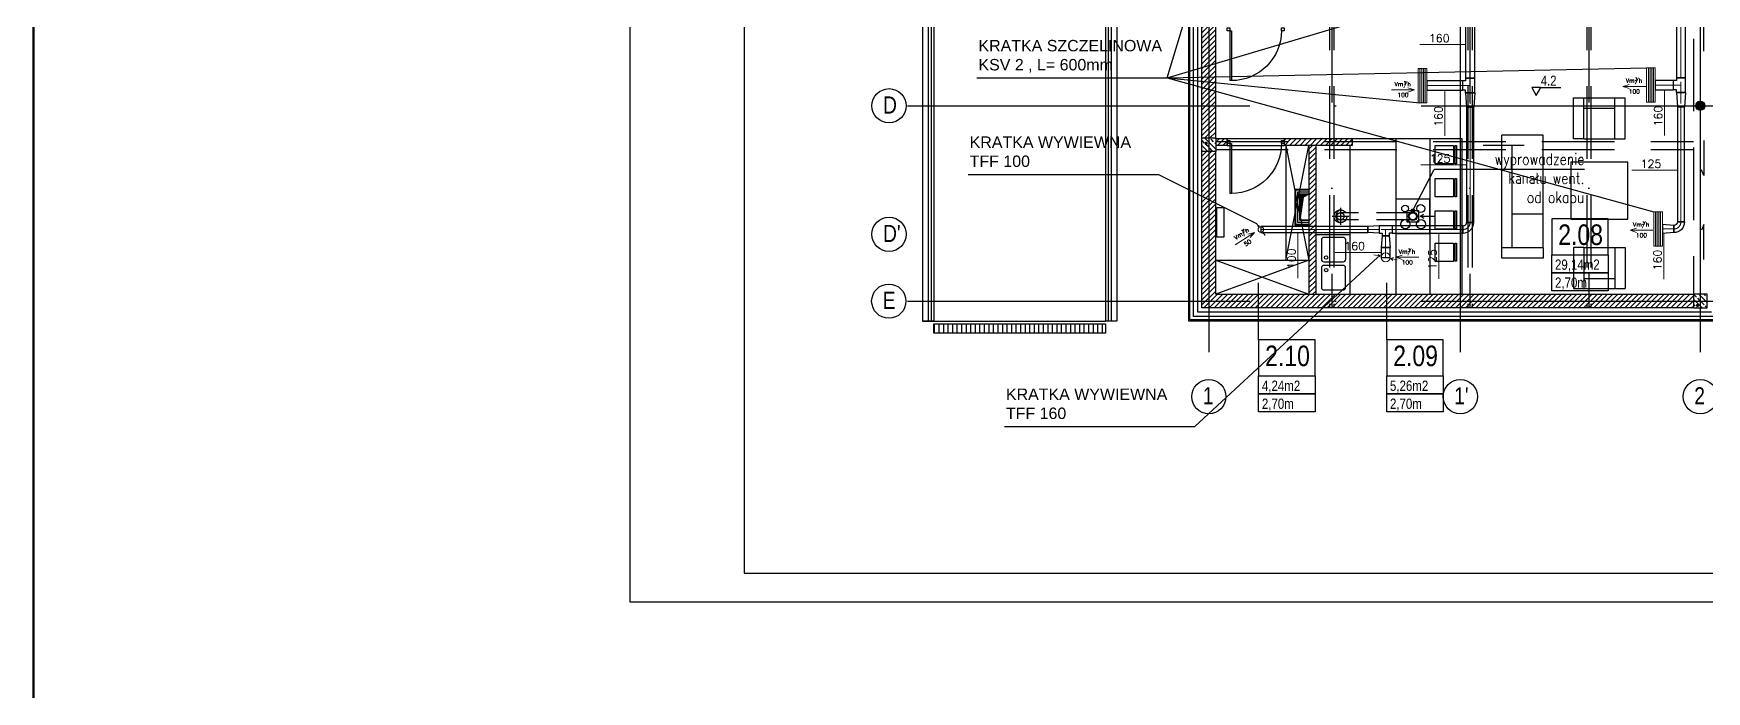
# Model space of a CAD drawing. Header units: millimetres. Extents: x -135140 to 267856, y -70704 to 149933.
# Drawn here: x 146146 to 175424, y 6625 to 18146 of the extents above; entities that cross this region are included whole.
import ezdxf
from ezdxf.enums import TextEntityAlignment as Align

# ---------------------------------------------------------------- set-up
doc = ezdxf.new("R2010")
doc.units = ezdxf.units.MM
doc.header["$LTSCALE"] = 99.9
for name, pattern in [('ACAD_ISO03W100', [30, 12, -18]), ('ACAD_ISO10W100', [18, 12, -3, 0, -3]), ('AUDIT_D_080509132939-0', [0]), ('DASHDOT', [25.4, 12.7, -6.35, 0, -6.35]), ('HIDDEN', [9.525, 6.35, -3.175]), ('HIDDENX2', [19.05, 12.7, -6.35])]:
    doc.linetypes.add(name, pattern=pattern)
for name, color, linetype in [('+48_ARMATURA', 251, 'Continuous'), ('+48_HACZE', 253, 'Continuous'), ('+48_KOTY', 250, 'Continuous'), ('+48_MEBLE', 251, 'Continuous'), ('+48_OKAP', 250, 'Continuous'), ('+48_OPISY', 251, 'Continuous'), ('+48_OPISY T', 251, 'Continuous'), ('+48_OPISY_POM', 250, 'Continuous'), ('+48_OSIE', 8, 'Continuous'), ('+48_PODCIĄG', 250, 'ACAD_ISO03W100'), ('+48_PRZEBICIA', 143, 'Continuous'), ('+48_PRZEKRÓJ', 250, 'Continuous'), ('+48_SCIANY', 250, 'Continuous'), ('+48_STOLARKA OKNA', 250, 'Continuous'), ('+48_STOLARKA_DRZWI', 250, 'Continuous'), ('+48_SŁUPY', 251, 'Continuous'), ('+48_WEŁNA', 252, 'Continuous'), ('+48_WIDOK', 250, 'Continuous'), ('+48_ŚCIANY_GK', 250, 'Continuous'), ('+48_ŻELBET', 250, 'Continuous'), ('CP_LINENORM', 253, 'Continuous'), ('SCHODY_', 250, 'Continuous')]:
    doc.layers.add(name, color=color, linetype=linetype)
for name, color, linetype, lineweight in [('2DH_SYM', 64, 'Continuous', 18), ('2DL_OBJ', 64, 'Continuous', 18), ('2DL_PRO_N1', 10, 'Continuous', 30), ('2DL_PRO_W11', 160, 'Continuous', 30), ('2DL_SYM', 64, 'Continuous', 18), ('CP_AXISAC', 7, 'DASHDOT', 0)]:
    doc.layers.add(name, color=color, linetype=linetype, lineweight=lineweight)
doc.styles.add('CP_ATTR', font='ROMANS.SHX')
doc.styles.get("Standard").update_dxf_attribs({"font": 'ARIAL.TTF'})
doc.styles.add('WRP_ARIAL', font='ARIAL.TTF', dxfattribs={"width": 0.8})
doc.linetypes.add('BATTING', pattern='A,0.00254,-2.54,[134,ltypeshp.shx,S=2.54,R=0,X=-2.54,Y=0],-5.08,[134,ltypeshp.shx,S=2.54,R=180,X=2.54,Y=0],-2.54', length=10.16254)
doc.linetypes.add('ZIGZAG', pattern='A,0.00254,-5.08,[131,ltypeshp.shx,S=5.08,R=0,X=-5.08,Y=0],-10.16,[131,ltypeshp.shx,S=5.08,R=180,X=5.08,Y=0],-5.08', length=20.32254)
pattern_1 = [(225, (-521740.78, -43177.915), (44.9012806, -44.9012806), [])]

# ---------------------------------------------------------------- blocks, each defined once
blk = doc.blocks.new('stre')
at = {"layer": '+48_ARMATURA'}
for p, q in [((35850.6, 23191.1), (35850.6, 23209.1)), ((35922.6, 23209.1), (35850.6, 23209.1)), ((35864.1, 23191.1), (35850.6, 23191.1)), ((35850.6, 23119.1), (35850.6, 23191.1)), ((35918.1, 23191.1), (35855.1, 23191.1)), ((35870.8, 23191.1), (35861.8, 23191.1)), ((35922.6, 23191.1), (35868.6, 23191.1)), ((35868.6, 23137.1), (35868.6, 23191.1)), ((35922.6, 23191.1), (35922.6, 23209.1)), ((35922.6, 23137.1), (35922.6, 23191.1)), ((35922.6, 23137.1), (35850.6, 23137.1)), ((35864.1, 23137.1), (35855.1, 23137.1)), ((35922.6, 23137.1), (35922.6, 23119.1)), ((35922.6, 23119.1), (35850.6, 23119.1))]:
    blk.add_line(p, q, dxfattribs=at)
blk = doc.blocks.new('drzwi')
at = {"layer": '+48_STOLARKA_DRZWI'}
for p, q in [((-2, 0), (-2, -70)), ((0, 0), (-2, 0)), ((0, 0), (0, -70)), ((-2, -70), (0, -70))]:
    blk.add_line(p, q, dxfattribs=at)
blk.add_arc((-2, 0), 70, 180, 270, dxfattribs=at)
blk = doc.blocks.new('DRZWI_90')
at = {"layer": '+48_STOLARKA_DRZWI'}
for points in [[(36405.5, 16749.3), (36405.5, 16744.3), (36410.5, 16744.3), (36410.5, 16749.3)], [(36405.5, 16654.3), (36405.5, 16649.3), (36410.5, 16649.3), (36410.5, 16654.3)]]:
    blk.add_lwpolyline(points, close=True, dxfattribs=at)
at = {"layer": '+48_STOLARKA_DRZWI', "xscale": 1.25, "yscale": 1.25, "zscale": 1.25, "rotation": 270}
blk.add_blockref('drzwi', (36405.5, 16654.3), dxfattribs=at)
blk = doc.blocks.new('OZN_OSI')
at = {"layer": '+48_OSIE', "linetype": 'Continuous', "ltscale": 5}
blk.add_circle((0, -30), 30, dxfattribs=at)
at = {"layer": '+48_OSIE', "linetype": 'Continuous', "ltscale": 5, "style": 'WRP_ARIAL', "width": 0.8}
blk.add_attdef('NR', (-23.3, -43.5), '', height=30, dxfattribs=at)
blk = doc.blocks.new('OPISY_POM_METKA')
at = {"layer": '+48_OPISY_POM', "ltscale": 5}
for points in [[(0, -70), (109.7, -70), (109.7, 0), (0, 0)], [(109.7, -105), (0, -105), (0, -70), (109.7, -70)]]:
    blk.add_lwpolyline(points, close=True, dxfattribs=at)
at = {"layer": '+48_OPISY_POM'}
blk.add_lwpolyline([(109.7, -140), (0, -140), (0, -105), (109.7, -105)], close=True, dxfattribs=at)
at = {"layer": '+48_OPISY_POM', "ltscale": 5, "style": 'WRP_ARIAL', "width": 0.8}
for tag, p, height in [('NRPOM', (25.8, -50.8), 40), ('POW', (6.4, -99), 20)]:
    blk.add_attdef(tag, p, '', height=height, dxfattribs=at)
at = {"layer": '+48_OPISY_POM', "style": 'WRP_ARIAL', "width": 0.8}
blk.add_attdef('H', (6.4, -134), '', height=20, dxfattribs=at)
blk = doc.blocks.new('CPLS_465')
for q in [(-0.219, 0.094), (0.5, 0), (-0.219, -0.094)]:
    blk.add_line((-0.5, 0), q)
at = {"style": 'CP_ATTR'}
for s, height, p in [('Vm/h', 0.1875, (-0.37, 0.16)), ('3', 0.125, (0.031, 0.25))]:
    blk.add_text(s, height=height, dxfattribs=at).set_placement(p)
blk.add_attdef('VAL', text='', height=0.188, dxfattribs=at).set_placement((0, -0.219), align=Align.MIDDLE)
blk = doc.blocks.new('CPLS_464')
for p, q in [((-0.5, 0), (0.5, 0)), ((0.5, 0), (0.219, 0.094)), ((0.5, 0), (0.219, -0.094))]:
    blk.add_line(p, q)
at = {"style": 'CP_ATTR'}
for s, height, p in [('Vm/h', 0.1875, (-0.37, 0.16)), ('3', 0.125, (0.031, 0.25))]:
    blk.add_text(s, height=height, dxfattribs=at).set_placement(p)
blk.add_attdef('VAL', text='', height=0.188, dxfattribs=at).set_placement((0, -0.219), align=Align.MIDDLE)
blk = doc.blocks.new('2DLAC020')
for p, q in [((-0.5, 0.3), (0.5, 0.3)), ((-0.5, 0.1), (0.5, 0.1)), ((-0.5, -0.1), (0.5, -0.1)), ((-0.5, -0.3), (0.5, -0.3))]:
    blk.add_line(p, q)
blk.add_lwpolyline([(-0.5, -0.5), (0.5, -0.5), (0.5, 0.5), (-0.5, 0.5)], close=True)
for points in [[(-0.5, 0.3), (0.5, 0.3), (-0.5, 0.1), (0.5, 0.1)], [(-0.5, -0.1), (0.5, -0.1), (-0.5, -0.3), (0.5, -0.3)]]:
    blk.add_solid(points)
at = {"linetype": 'ByBlock', "style": 'CP_ATTR', "flags": 9}
for tag, p in [('NAME', (-0.092, -0.018)), ('NUMBER', (-0.092, -0.018)), ('GROUP', (-0.092, -0.018)), ('ARTICLE', (-0.092, -0.019)), ('CHARACTER', (-0.092, -0.019)), ('TEMPERATURE', (-0.092, -0.018)), ('FLOW', (-0.092, -0.018)), ('PRODUCT-TYPE', (-0.092, -0.019)), ('ORDER-NO', (-0.092, -0.019)), ('PRODUCER', (-0.092, -0.019)), ('PN', (-0.091, -0.018)), ('OTHER', (-0.091, -0.018)), ('DN', (-0.091, -0.019)), ('POWER', (-0.091, -0.019)), ('VOLTAGE', (-0.091, -0.019))]:
    blk.add_attdef(tag, text='', height=0.00005, dxfattribs=at).set_placement(p, align=Align.MIDDLE_LEFT)
blk = doc.blocks.new('2CP_AC_TEE3_RO_D160_D160_L260_L130_A90')
at = {"ltscale": 0.15}
for p, q in [((0, -80), (0, 80)), ((0, 80), (50, 80)), ((50, 80), (50, 130)), ((50, 130), (210, 130)), ((210, 80), (210, 130)), ((260, 80), (210, 80)), ((260, -80), (260, 80)), ((0, -80), (260, -80))]:
    blk.add_line(p, q, dxfattribs=at)
at = {"layer": 'CP_AXISAC', "ltscale": 0.15}
for p, q in [((0, 0), (260, 0)), ((130, 130), (130, 0))]:
    blk.add_line(p, q, dxfattribs=at)
at = {"linetype": 'ByBlock', "ltscale": 0.15, "style": 'CP_ATTR', "flags": 9}
for tag in ['NAME', 'PRODUCER', 'PRODUCT-TYPE', 'ARTICLE', 'FLOW', 'OTHER']:
    blk.add_attdef(tag, (0, 0), '', height=0.0001, dxfattribs=at)
blk = doc.blocks.new('2CP_AC_PIPE_RO')
at = {"ltscale": 0.15}
for p, q in [((1, 0.5), (0, 0.5)), ((0, 0.5), (0, -0.5)), ((1, -0.5), (1, 0.5)), ((0, -0.5), (1, -0.5))]:
    blk.add_line(p, q, dxfattribs=at)
at = {"layer": 'CP_AXISAC', "ltscale": 0.15}
blk.add_line((0, 0), (1, 0), dxfattribs=at)
at = {"linetype": 'ByBlock', "ltscale": 0.15, "style": 'CP_ATTR', "flags": 9}
for tag in ['NAME', 'PRODUCER', 'PRODUCT-TYPE', 'ARTICLE', 'FLOW', 'OTHER']:
    blk.add_attdef(tag, (0, 0), '', height=0.0001, dxfattribs=at)
blk = doc.blocks.new('2CP_AC_TRNS_RO_D160_D125_L250_O0_Z0_E0_F0')
at = {"ltscale": 0.15}
for p, q in [((0, -80), (0, 80)), ((0, 80), (0, 80)), ((0, 80), (250, 62.5)), ((250, -62.5), (250, 62.5)), ((250, 62.5), (250, 62.5)), ((0, -80), (250, -62.5)), ((0, -80), (0, -80)), ((250, -62.5), (250, -62.5))]:
    blk.add_line(p, q, dxfattribs=at)
at = {"layer": 'CP_AXISAC', "ltscale": 0.15}
for p, q in [((0, 0), (0, 0)), ((0, 0), (250, 0)), ((250, 0), (250, 0))]:
    blk.add_line(p, q, dxfattribs=at)
at = {"linetype": 'ByBlock', "ltscale": 0.15, "style": 'CP_ATTR', "flags": 9}
for tag in ['NAME', 'PRODUCER', 'PRODUCT-TYPE', 'ARTICLE', 'FLOW', 'OTHER']:
    blk.add_attdef(tag, (0, 0), '', height=0.0001, dxfattribs=at)
blk = doc.blocks.new('2CP_AC_ELBW_RO_D125_D125_R125_A90_E0_F0')
at = {"ltscale": 0.15}
for p, q in [((0, -62.5), (0, 62.5)), ((0, 62.5), (0, 62.5)), ((187.5, 125), (62.5, 125)), ((62.5, 125), (62.5, 125)), ((187.5, 125), (187.5, 125)), ((0, -62.5), (0, -62.5))]:
    blk.add_line(p, q, dxfattribs=at)
for radius in [187.5, 62.5]:
    blk.add_arc((0, 125), radius, 270, 0, dxfattribs=at)
at = {"layer": 'CP_AXISAC', "ltscale": 0.15}
for p, q in [((0, 0), (0, 0)), ((125, 125), (125, 125))]:
    blk.add_line(p, q, dxfattribs=at)
blk.add_arc((0, 125), 125, 270, 0, dxfattribs=at)
at = {"linetype": 'ByBlock', "ltscale": 0.15, "style": 'CP_ATTR', "flags": 9}
for tag in ['NAME', 'PRODUCER', 'PRODUCT-TYPE', 'ARTICLE', 'FLOW', 'OTHER']:
    blk.add_attdef(tag, (0, 0), '', height=0.0001, dxfattribs=at)
blk = doc.blocks.new('2CP_AC_TRNS_RO_D125_D160_L200_O0_Z0_E0_F0')
at = {"ltscale": 0.15}
for p, q in [((0, 62.5), (200, 80)), ((0, -62.5), (0, 62.5)), ((0, 62.5), (0, 62.5)), ((200, -80), (200, 80)), ((200, 80), (200, 80)), ((0, -62.5), (0, -62.5)), ((0, -62.5), (200, -80)), ((200, -80), (200, -80))]:
    blk.add_line(p, q, dxfattribs=at)
at = {"layer": 'CP_AXISAC', "ltscale": 0.15}
for p, q in [((0, 0), (0, 0)), ((0, 0), (200, 0)), ((200, 0), (200, 0))]:
    blk.add_line(p, q, dxfattribs=at)
at = {"linetype": 'ByBlock', "ltscale": 0.15, "style": 'CP_ATTR', "flags": 9}
for tag in ['NAME', 'PRODUCER', 'PRODUCT-TYPE', 'ARTICLE', 'FLOW', 'OTHER']:
    blk.add_attdef(tag, (0, 0), '', height=0.0001, dxfattribs=at)
blk = doc.blocks.new('2DLAC038')
for p, q in [((0.42, 0.42), (0.92, 0.92)), ((0.42, 0.42), (0.49, 0.71)), ((0.42, 0.42), (0.71, 0.49)), ((-0.92, -0.92), (-0.42, -0.42)), ((-0.42, -0.42), (-0.71, -0.49)), ((-0.42, -0.42), (-0.49, -0.71))]:
    blk.add_line(p, q)
blk.add_circle((0, 0), 0.5)
at = {"linetype": 'ByBlock', "style": 'CP_ATTR', "flags": 9}
for tag in ['NAME', 'NUMBER', 'GROUP', 'ARTICLE', 'PRODUCT-TYPE', 'ORDER-NO', 'PRODUCER', 'DN', 'PN', 'CHARACTER', 'TEMPERATURE', 'POWER', 'VOLTAGE', 'FLOW', 'OTHER']:
    blk.add_attdef(tag, text='', height=0.00005, dxfattribs=at).set_placement((-0.09, -0.02), align=Align.MIDDLE_LEFT)
blk = doc.blocks.new('2CP_AC_TEE3_RO_D125_D125_L225_L113_A90')
at = {"ltscale": 0.15}
for p, q in [((0, -62.5), (0, 62.5)), ((0, 62.5), (50, 62.5)), ((50, 62.5), (50, 113)), ((50, 113), (175, 113)), ((175, 62.5), (175, 113)), ((225, 62.5), (175, 62.5)), ((225, -62.5), (225, 62.5)), ((0, -62.5), (225, -62.5))]:
    blk.add_line(p, q, dxfattribs=at)
at = {"layer": 'CP_AXISAC', "ltscale": 0.15}
for p, q in [((0, 0), (225, 0)), ((112.5, 113), (112.5, 0))]:
    blk.add_line(p, q, dxfattribs=at)
at = {"linetype": 'ByBlock', "ltscale": 0.15, "style": 'CP_ATTR', "flags": 9}
for tag in ['NAME', 'PRODUCER', 'PRODUCT-TYPE', 'ARTICLE', 'FLOW', 'OTHER']:
    blk.add_attdef(tag, (0, 0), '', height=0.0001, dxfattribs=at)
blk = doc.blocks.new('2CP_AC_TRNS_RO_D125_D100_L200_O0_Z0_E0_F0')
at = {"ltscale": 0.15}
for p, q in [((0, -62.5), (0, 62.5)), ((0, 62.5), (0, 62.5)), ((0, 62.5), (200, 50)), ((200, -50), (200, 50)), ((200, 50), (200, 50)), ((0, -62.5), (200, -50)), ((0, -62.5), (0, -62.5)), ((200, -50), (200, -50))]:
    blk.add_line(p, q, dxfattribs=at)
at = {"layer": 'CP_AXISAC', "ltscale": 0.15}
for p, q in [((0, 0), (0, 0)), ((0, 0), (200, 0)), ((200, 0), (200, 0))]:
    blk.add_line(p, q, dxfattribs=at)
at = {"linetype": 'ByBlock', "ltscale": 0.15, "style": 'CP_ATTR', "flags": 9}
for tag in ['NAME', 'PRODUCER', 'PRODUCT-TYPE', 'ARTICLE', 'FLOW', 'OTHER']:
    blk.add_attdef(tag, (0, 0), '', height=0.0001, dxfattribs=at)
blk = doc.blocks.new('CPHS_DS09')
blk.add_line((0, 0), (-2, 0))
at = {"style": 'CP_ATTR', "flags": 14}
blk.add_attdef('FI', text='', height=0.35, dxfattribs=at).set_placement((-1.807, 0.275), align=Align.MIDDLE)
at = {"style": 'CP_ATTR', "flags": 12}
blk.add_attdef('EVAL_W_MM', text='', height=0.35, dxfattribs=at).set_placement((-1.604, 0.275), align=Align.MIDDLE_LEFT)
at = {"linetype": 'ByBlock', "style": 'CP_ATTR', "flags": 9}
blk.add_attdef('VAL', text='', height=0.00005, dxfattribs=at).set_placement((-1.342, 0.182), align=Align.MIDDLE_LEFT)

msp = doc.modelspace()

# ---------------------------------------------------------------- hatches: boundary and pattern name
at = {"layer": '+48_HACZE'}
h = msp.add_hatch(dxfattribs=at)
h.set_pattern_fill('ANSI31', color=256, scale=20, angle=180, style=0)
h.set_pattern_definition(pattern_1)
h.paths.add_polyline_path([(166714, 18693), (166594, 18693), (166594, 16880), (166714, 16880)])
h.paths.add_polyline_path([(166834, 18693), (166714, 18693), (166714, 16880), (166834, 16880)])
h.paths.add_polyline_path([(166834, 16880), (166714, 16880), (166714, 16320), (166834, 16320)])
h.paths.add_polyline_path([(166714, 16880), (166594, 16880), (166594, 16320), (166714, 16320)])
h = msp.add_hatch(dxfattribs=at)
h.set_pattern_fill('ANSI31', color=256, scale=3, angle=180, style=0)
h.set_pattern_definition([(225, (-521740.78, -43177.915), (6.73519209, -6.73519209), [])])
edge = h.paths.add_edge_path()
edge.add_arc((175314, 16880), 79.5, 0, 360)
at = {"layer": '+48_HACZE', "linetype": 'AUDIT_D_080509132939-0'}
h = msp.add_hatch(dxfattribs=at)
h.set_pattern_fill('ANSI33', color=256, scale=20, angle=90, style=0)
h.set_pattern_definition([(135, (-521740.78, -43177.92), (-89.802561, -89.802561), []), (135, (-521740.78, -43088.11), (-89.802561, -89.802561), [63.5, -31.75])])
h.paths.add_polyline_path([(166594, 16320), (166834, 16320), (166834, 16080), (166594, 16080)])
at = {"layer": '+48_HACZE'}
h = msp.add_hatch(dxfattribs=at)
h.set_pattern_fill('ANSI31', color=256, scale=20, angle=180, style=0)
h.set_pattern_definition([(225, (-521740.78, -43177.915), (44.9012806, -44.9012806), [])])
h.paths.add_polyline_path([(167034, 16185), (167034, 16305), (166834, 16305), (166834, 16185)])
h = msp.add_hatch(dxfattribs=at)
h.set_pattern_fill('ANSI31', color=256, scale=20, angle=180, style=0)
h.set_pattern_definition(pattern_1)
h.paths.add_polyline_path([(168034, 16185), (169224, 16185), (169224, 16305), (168034, 16305)])
h = msp.add_hatch(dxfattribs=at)
h.set_pattern_fill('ANSI31', color=256, scale=20, angle=180, style=0)
h.set_pattern_definition([(225, (177269.055, 66684.25), (44.90128, -44.90128), [])])
h.paths.add_polyline_path([(168584, 14780), (168464, 14780), (168464, 13575), (168584, 13575)])
h.paths.add_polyline_path([(168584, 16183), (168464, 16183), (168464, 14780), (168584, 14780)])
h = msp.add_hatch(dxfattribs=at)
h.set_pattern_fill('ANSI31', color=256, scale=20, angle=180, style=0)
h.set_pattern_definition(pattern_1)
h.paths.add_polyline_path([(175194, 13340), (175194, 13580), (166834, 13580), (166834, 16080), (166594, 16080), (166594, 13340)])
at = {"layer": '+48_HACZE', "linetype": 'AUDIT_D_080509132939-0'}
h = msp.add_hatch(dxfattribs=at)
h.set_pattern_fill('ANSI33', color=256, scale=20, angle=90, style=0)
h.set_pattern_definition([(135, (-521755.78, -43177.92), (-89.802561, -89.802561), []), (135, (-521755.78, -43088.11), (-89.802561, -89.802561), [63.5, -31.75])])
h.paths.add_polyline_path([(175194, 13340), (175434, 13340), (175434, 13580), (175194, 13580)])
at = {"layer": '+48_MEBLE'}
h = msp.add_hatch(dxfattribs=at)
h.set_pattern_fill('ANSI31', color=256, scale=25, angle=45, style=0)
h.set_pattern_definition([(90, (-521740.78, -97692.5), (-79.375, 1e-13), [])])
h.paths.add_polyline_path([(161904, 13060), (164904, 13060), (164904, 12900), (161904, 12900)])
at = {"layer": '+48_OPISY T'}
h = msp.add_hatch(color=256, dxfattribs=at)
edge = h.paths.add_edge_path()
edge.add_arc((166667, 16224), 30, 0, 360)
h = msp.add_hatch(color=256, dxfattribs=at)
edge = h.paths.add_edge_path()
edge.add_arc((170284, 15045), 30, 0, 360)
h = msp.add_hatch(color=256, dxfattribs=at)
edge = h.paths.add_edge_path()
edge.add_arc((175266, 13385), 30, 0, 360)
at = {"layer": '+48_PRZEBICIA'}
h = msp.add_hatch(dxfattribs=at)
h.set_pattern_fill('ANSI31', color=256, scale=5, style=0)
h.set_pattern_definition([(45, (-521900.78, -43177.915), (-11.22532015, 11.22532015), [])])
h.paths.add_polyline_path([(168364, 15278), (168464, 15330), (168304, 15330), (168304, 14880)])

# ---------------------------------------------------------------- linework, layer by layer
at = {"layer": '+48_ARMATURA'}
for p, q in [((171650, 16183), (171515, 16183)), ((172190, 16183), (171560, 16183)), ((171717, 16183), (171627, 16183)), ((172235, 16183), (171695, 16183)), ((171798, 16350), (171798, 16350)), ((171843, 16183), (171843, 16363)), ((172563, 16363), (171843, 16363)), ((171843, 14211), (171843, 16183)), ((172023, 14391), (172023, 16183)), ((172563, 16183), (172563, 16363)), ((172563, 14391), (172563, 16183)), ((172563, 14983), (172023, 14983)), ((172563, 14391), (171843, 14391)), ((171978, 14391), (171888, 14391)), ((172563, 14391), (172563, 14211)), ((172563, 14211), (171843, 14211))]:
    msp.add_line(p, q, dxfattribs=at)
for points in [[(171026, 16183), (171051, 16183), (171051, 15866), (171026, 15866)], [(171026, 15607), (171051, 15607), (171051, 15289), (171026, 15289)], [(171026, 15042), (171051, 15042), (171051, 14724), (171026, 14724)], [(171026, 14475), (171051, 14475), (171051, 14157), (171026, 14157)]]:
    msp.add_lwpolyline(points, close=True, dxfattribs=at)
at = {"layer": '+48_KOTY', "ltscale": 5}
msp.add_line((172524, 17201), (172876, 17201), dxfattribs=at)
msp.add_lwpolyline([(172444, 17062), (172524, 17201), (172364, 17201)], close=True, dxfattribs=at)
at = {"layer": '+48_MEBLE'}
for p, q in [((161704, 35425), (161704, 13110)), ((161904, 29870), (161904, 13110)), ((164904, 29870), (164904, 13110)), ((164954, 29870), (164954, 13110)), ((165004, 29870), (165004, 13110)), ((165104, 29870), (165104, 13110)), ((168064, 16185), (168464, 14180)), ((168064, 14180), (168464, 16185)), ((169184, 16185), (169184, 13585)), ((169224, 16305), (171144, 16305)), ((171144, 16305), (171144, 13580)), ((170414, 14945), (170475, 14980)), ((170414, 14945), (170475, 14910)), ((168584, 14629), (169184, 14629)), ((166834, 14180), (168464, 14180)), ((161904, 13110), (161704, 13110)), ((161704, 13110), (161904, 13110)), ((161904, 13110), (164904, 13110)), ((164904, 13110), (164904, 13110)), ((165104, 13110), (164904, 13110))]:
    msp.add_line(p, q, dxfattribs=at)
for points in [[(166259, 35325), (161804, 35325), (161804, 13110)], [(166259, 35275), (161854, 35275), (161854, 13110)], [(168064, 16185), (168064, 14180)], [(169984, 16305), (170584, 16305)], [(169984, 16305), (169984, 13585)], [(170584, 16305), (170584, 13585)], [(173048, 15893), (173048, 14893), (174048, 14893), (174048, 15893), (173048, 15893)], [(169984, 15244), (169984, 14644), (170584, 14644), (170584, 15244), (169984, 15244)], [(170414, 14945), (170664, 14945)], [(166834, 14180), (168464, 13580)], [(168464, 14180), (166834, 13580)]]:
    msp.add_lwpolyline(points, dxfattribs=at)
for points in [[(170994, 16183), (170994, 15863), (170674, 15863), (170674, 16183)], [(170994, 15607), (170994, 15287), (170674, 15287), (170674, 15607)], [(170184, 15045), (170384, 15045), (170384, 14845), (170184, 14845)], [(170994, 15042), (170994, 14722), (170674, 14722), (170674, 15042)], [(170994, 14475), (170994, 14155), (170674, 14155), (170674, 14475)], [(161904, 13060), (164904, 13060), (164904, 12900), (161904, 12900)]]:
    msp.add_lwpolyline(points, close=True, dxfattribs=at)
at = {"layer": '+48_MEBLE', "linetype": 'HIDDENX2', "ltscale": 0.5}
for points in [[(170284, 15007), (169017, 15007)], [(170284, 14882), (169017, 14882)]]:
    msp.add_lwpolyline(points, dxfattribs=at)
at = {"layer": '+48_MEBLE'}
for points in [[(169109, 14191), (169109, 14534, 0.414214), (169066, 14576), (168727, 14576, 0.414214), (168684, 14534), (168684, 14191, 0.414214), (168727, 14148), (169066, 14148, 0.414214)], [(169108, 13699), (169108, 14042, 0.414214), (169065, 14085), (168727, 14085, 0.414214), (168684, 14042), (168684, 13699, 0.414214), (168727, 13657), (169065, 13657, 0.414214)]]:
    msp.add_lwpolyline(points, format="xyb", close=True, dxfattribs=at)
for centre, radius in [((170149, 15081), 60), ((170284, 14945), 75), ((170423, 15081), 70), ((170153, 14807), 80), ((170428, 14807), 80), ((168767, 14224), 29.6), ((168768, 14003), 29.6)]:
    msp.add_circle(centre, radius, dxfattribs=at)
at = {"layer": '+48_MEBLE', "linetype": 'HIDDENX2', "ltscale": 0.5}
msp.add_circle((170284, 14945), 62.5, dxfattribs=at)
at = {"layer": '+48_OKAP', "linetype": 'HIDDENX2', "ltscale": 0.5}
msp.add_circle((169017, 14945), 62.5, dxfattribs=at)
at = {"layer": '+48_OPISY'}
msp.add_line((173287, 15765), (170660, 15765), dxfattribs=at)
msp.add_lwpolyline([(170284, 15045), (170660, 15765)], dxfattribs=at)
at = {"layer": '+48_OPISY T'}
msp.add_circle((170284, 15045), 30, dxfattribs=at)
at = {"layer": '+48_OPISY_POM'}
for points in [[(167586, 12780), (167586, 13780)], [(169827, 12780), (169827, 13780)]]:
    msp.add_lwpolyline(points, dxfattribs=at)
at = {"layer": '+48_OSIE', "linetype": 'ACAD_ISO10W100', "ltscale": 5}
for p, q in [((166714, 36543), (166714, 12069)), ((171114, 36543), (171114, 12069)), ((175314, 36543), (175314, 12069)), ((168864, 22930), (168864, 13340)), ((171284, 22930), (171284, 13340)), ((173364, 22930), (173364, 13340)), ((161440, 16880), (192220, 16880)), ((161440, 13460), (192220, 13460))]:
    msp.add_line(p, q, dxfattribs=at)
at = {"layer": '+48_PODCIĄG', "linetype": 'HIDDEN', "ltscale": 2}
for p, q in [((175194, 35180), (175194, 13580)), ((168828, 22930), (168828, 13340)), ((168901, 22930), (168901, 13340)), ((171248, 22930), (171248, 13340)), ((171321, 22930), (171321, 13340)), ((173328, 22930), (173328, 13340)), ((173401, 22930), (173401, 13340)), ((166834, 16253), (175194, 16253)), ((166834, 16116), (175194, 16116))]:
    msp.add_line(p, q, dxfattribs=at)
at = {"layer": '+48_PRZEBICIA', "linetype": 'HIDDENX2', "ltscale": 0.3}
for p, q in [((168870, 14945), (169165, 14945)), ((169017, 15092), (169017, 14797))]:
    msp.add_line(p, q, dxfattribs=at)
at = {"layer": '+48_PRZEBICIA'}
msp.add_lwpolyline([(168464, 15330), (168464, 14880), (168304, 14880), (168304, 15330)], close=True, dxfattribs=at)
msp.add_lwpolyline([(168464, 15330), (168364, 15278), (168304, 14880)], dxfattribs=at)
at = {"layer": '+48_PRZEBICIA', "linetype": 'HIDDEN'}
msp.add_circle((169017, 14945), 112, dxfattribs=at)
msp.add_arc((169056, 14945), 119, 108.9246, 251.0754, dxfattribs=at)
at = {"layer": '+48_SCIANY'}
for p, q in [((166834, 16320), (166834, 21595)), ((166834, 16305), (167034, 16305)), ((168034, 16305), (169224, 16305)), ((168584, 16185), (168584, 13580)), ((166834, 13580), (166834, 16080))]:
    msp.add_line(p, q, dxfattribs=at)
at = {"layer": '+48_SCIANY', "ltscale": 2}
for points in [[(166594, 16320), (166594, 21595)], [(166834, 13580), (175194, 13580), (175194, 13340), (166594, 13340), (166594, 16080)]]:
    msp.add_lwpolyline(points, dxfattribs=at)
at = {"layer": '+48_SCIANY'}
for points in [[(167034, 16185), (166834, 16185)], [(167034, 16305), (167034, 16185)], [(167034, 16185), (167034, 16305)], [(168034, 16305), (168034, 16185)], [(169224, 16185), (168034, 16185)], [(168464, 16185), (168464, 13580)], [(169224, 16305), (169224, 16185)], [(168584, 16063), (168584, 13580)]]:
    msp.add_lwpolyline(points, dxfattribs=at)
at = {"layer": '+48_STOLARKA OKNA'}
for points in [[(175374, 17838), (175374, 18449), (175338, 18351)], [(175374, 16270), (175374, 15660), (175338, 15758)], [(175374, 14189), (175374, 14800), (175338, 14702)]]:
    msp.add_lwpolyline(points, dxfattribs=at)
at = {"layer": '+48_SŁUPY', "linetype": 'AUDIT_D_080509132939-0'}
msp.add_circle((175314, 16880), 79.5, dxfattribs=at)
at = {"layer": '+48_WEŁNA', "linetype": 'BATTING', "ltscale": 0.07}
for p, q in [((166519, 13265), (166519, 21680)), ((175509, 13265), (166519, 13265))]:
    msp.add_line(p, q, dxfattribs=at)
at = {"layer": '+48_WEŁNA', "linetype": 'ZIGZAG', "ltscale": 0.7}
msp.add_lwpolyline([(168464, 15367), (168267, 15367), (168267, 14842), (168464, 14842)], dxfattribs=at)
at = {"layer": '+48_WIDOK'}
for p, q in [((166444, 13190), (166444, 21680)), ((175584, 13190), (166444, 13190)), ((175804, 13110), (166364, 13110)), ((175784, 13130), (166384, 13130))]:
    msp.add_line(p, q, dxfattribs=at)
at = {"layer": '+48_WIDOK', "linetype": 'HIDDEN', "ltscale": 3}
for p, q in [((167034, 16305), (168034, 16305)), ((167034, 16185), (168034, 16185))]:
    msp.add_line(p, q, dxfattribs=at)
at = {"layer": '+48_WIDOK'}
for points in [[(166364, 13110), (166364, 21700)], [(166384, 13130), (166384, 21680)]]:
    msp.add_lwpolyline(points, dxfattribs=at)
msp.add_lwpolyline([(166854, 15098), (166974, 15098), (166974, 14578), (166854, 14578)], close=True, dxfattribs=at)
at = {"layer": '+48_ŚCIANY_GK'}
for points in [[(168464, 15417), (168217, 15417), (168217, 14792), (168464, 14792)], [(168464, 15405), (168229, 15405), (168229, 14805), (168464, 14805)], [(168464, 15330), (168304, 15330), (168304, 14880), (168464, 14880)]]:
    msp.add_lwpolyline(points, dxfattribs=at)
at = {"layer": '+48_ŻELBET', "linetype": 'Continuous'}
msp.add_lwpolyline([(166594, 16320), (166834, 16320), (166834, 16080), (166594, 16080)], close=True, dxfattribs=at)
at = {"layer": '+48_ŻELBET', "linetype": 'AUDIT_D_080509132939-0'}
msp.add_lwpolyline([(175194, 13340), (175434, 13340), (175434, 13580), (175194, 13580)], close=True, dxfattribs=at)
at = {"linetype": 'Continuous'}
for p, q in [((158583, 37397), (158583, 8697)), ((158583, 8697), (198083, 8697))]:
    msp.add_line(p, q, dxfattribs=at)
at = {"ltscale": 0.15}
for p, q in [((165986, 17368), (167643, 22855)), ((165986, 17368), (174376, 19867)), ((162655, 17368), (165986, 17368)), ((165986, 17368), (174376, 17542)), ((165986, 17368), (170409, 16932)), ((165986, 17368), (174501, 15023)), ((162500, 15678), (165832, 15678)), ((165832, 15678), (167550, 14819)), ((166468, 11265), (169670, 14232)), ((163136, 11265), (166468, 11265))]:
    msp.add_line(p, q, dxfattribs=at)
at = {"color": 194, "lineweight": 100, "ltscale": 0.15}
msp.add_lwpolyline([(146146, 52555), (211224, 52555), (211224, -70238), (146146, -70238)], close=True, dxfattribs=at)
at = {"layer": 'CP_LINENORM', "linetype": 'Continuous'}
for p, q in [((156583, 37897), (156583, 8197)), ((156583, 8197), (198583, 8197))]:
    msp.add_line(p, q, dxfattribs=at)

# ---------------------------------------------------------------- block references
at = {"layer": '+48_ARMATURA', "yscale": 10, "zscale": 10, "rotation": 270}
for p, xscale in [((-58093, 375526), 10), ((-58093, -344827), -10)]:
    msp.add_blockref('stre', p, dxfattribs=dict(at, xscale=xscale))
at = {"layer": '+48_OPISY_POM'}
ref = msp.add_blockref('OPISY_POM_METKA', (172715, 14900), dxfattribs=dict(at, xscale=9, yscale=9, zscale=8.999999999994316))
ref.add_attrib('H', '2,70m', (172772, 13694), dxfattribs={"height": 180, "style": 'WRP_ARIAL', "width": 0.8})
ref.add_attrib('NRPOM', '2.08', (172829, 14443), dxfattribs={"ltscale": 5, "height": 360, "style": 'WRP_ARIAL', "width": 0.8})
ref.add_attrib('POW', '29,14m2', (172772, 14009), dxfattribs={"ltscale": 5, "height": 180, "style": 'WRP_ARIAL', "width": 0.8})
ref = msp.add_blockref('OPISY_POM_METKA', (167586, 12780), dxfattribs=dict(at, xscale=9, yscale=9, zscale=8.999999999994316))
ref.add_attrib('H', '2,70m', (167643, 11574), dxfattribs={"height": 180, "style": 'WRP_ARIAL', "width": 0.8})
ref.add_attrib('NRPOM', '2.10', (167700, 12322), dxfattribs={"ltscale": 5, "height": 360, "style": 'WRP_ARIAL', "width": 0.8})
ref.add_attrib('POW', '4,24m2', (167643, 11889), dxfattribs={"ltscale": 5, "height": 180, "style": 'WRP_ARIAL', "width": 0.8})
ref = msp.add_blockref('OPISY_POM_METKA', (169827, 12780), dxfattribs=dict(at, xscale=9, yscale=9, zscale=8.999999999994316))
ref.add_attrib('H', '2,70m', (169884, 11574), dxfattribs={"height": 180, "style": 'WRP_ARIAL', "width": 0.8})
ref.add_attrib('NRPOM', '2.09', (169941, 12322), dxfattribs={"ltscale": 5, "height": 360, "style": 'WRP_ARIAL', "width": 0.8})
ref.add_attrib('POW', '5,26m2', (169884, 11889), dxfattribs={"ltscale": 5, "height": 180, "style": 'WRP_ARIAL', "width": 0.8})
at = {"layer": '+48_PRZEKRÓJ', "xscale": -10, "yscale": 10, "zscale": 10, "rotation": 270}
for p in [(541, -345860), (541, -347835)]:
    msp.add_blockref('DRZWI_90', p, dxfattribs=at)
at = {"layer": '2DH_SYM', "ltscale": 0.15}
ref = msp.add_blockref('CPHS_DS09', (171208, 17953), dxfattribs=dict(at, xscale=400, yscale=400, zscale=400))
ref.add_attrib('EVAL_W_MM', '160', dxfattribs={"layer": '0', "height": 140, "style": 'CP_ATTR', "flags": 12}).set_placement((170566, 18063), align=Align.MIDDLE_LEFT)
ref = msp.add_blockref('CPHS_DS09', (170843, 17156), dxfattribs=dict(at, xscale=400, yscale=400, zscale=400, rotation=90))
ref.add_attrib('EVAL_W_MM', '160', dxfattribs={"layer": '0', "height": 140, "rotation": 90, "style": 'CP_ATTR', "flags": 12}).set_placement((170733, 16514), align=Align.MIDDLE_LEFT)
ref = msp.add_blockref('CPHS_DS09', (174686, 17162), dxfattribs=dict(at, xscale=400, yscale=400, zscale=400, rotation=90))
ref.add_attrib('EVAL_W_MM', '160', dxfattribs={"layer": '0', "height": 140, "rotation": 90, "style": 'CP_ATTR', "flags": 12}).set_placement((174576, 16520), align=Align.MIDDLE_LEFT)
ref = msp.add_blockref('CPHS_DS09', (171225, 15847), dxfattribs=dict(at, xscale=400, yscale=400, zscale=400))
ref.add_attrib('EVAL_W_MM', '125', dxfattribs={"layer": '0', "height": 140, "style": 'CP_ATTR', "flags": 12}).set_placement((170583, 15957), align=Align.MIDDLE_LEFT)
ref = msp.add_blockref('CPHS_DS09', (174914, 15754), dxfattribs=dict(at, xscale=400, yscale=400, zscale=400))
ref.add_attrib('EVAL_W_MM', '125', dxfattribs={"layer": '0', "height": 140, "style": 'CP_ATTR', "flags": 12}).set_placement((174272, 15864), align=Align.MIDDLE_LEFT)
ref = msp.add_blockref('CPHS_DS09', (168272, 14664), dxfattribs=dict(at, xscale=400, yscale=400, zscale=400, rotation=90))
ref.add_attrib('EVAL_W_MM', '100', dxfattribs={"layer": '0', "height": 140, "rotation": 90, "style": 'CP_ATTR', "flags": 12}).set_placement((168162, 14022), align=Align.MIDDLE_LEFT)
ref = msp.add_blockref('CPHS_DS09', (170740, 14651), dxfattribs=dict(at, xscale=400, yscale=400, zscale=400, rotation=90))
ref.add_attrib('EVAL_W_MM', '125', dxfattribs={"layer": '0', "height": 140, "rotation": 90, "style": 'CP_ATTR', "flags": 12}).set_placement((170630, 14010), align=Align.MIDDLE_LEFT)
ref = msp.add_blockref('CPHS_DS09', (174676, 14643), dxfattribs=dict(at, xscale=400, yscale=400, zscale=400, rotation=90))
ref.add_attrib('EVAL_W_MM', '160', dxfattribs={"layer": '0', "height": 140, "rotation": 90, "style": 'CP_ATTR', "flags": 12}).set_placement((174566, 14001), align=Align.MIDDLE_LEFT)
ref = msp.add_blockref('CPHS_DS09', (169728, 14314), dxfattribs=dict(at, xscale=400, yscale=400, zscale=400))
ref.add_attrib('EVAL_W_MM', '160', dxfattribs={"layer": '0', "height": 140, "style": 'CP_ATTR', "flags": 12}).set_placement((169087, 14424), align=Align.MIDDLE_LEFT)
at = {"layer": '2DL_OBJ', "ltscale": 0.15}
for name, p, xscale, yscale, zscale, rotation in [('2DLAC020', (170454, 17232), 600, 150, 150, 270), ('2DLAC020', (174451, 17242), 600, 150, 150, 270), ('2DLAC020', (174576, 14723), 600, 150, 150, 270), ('2DLAC038', (167626, 14714), 99.99999999999936, 100.0000000000059, 100, 261.0068007745997), ('2DLAC038', (169808, 14226), 159.9999999999912, 160.0000000000034, 160, 302.7883079489717)]:
    msp.add_blockref(name, p, dxfattribs=dict(at, xscale=xscale, yscale=yscale, zscale=zscale, rotation=rotation))
at = {"layer": '2DL_PRO_N1', "ltscale": 0.15}
for p, xscale, yscale, zscale, rotation in [((174976, 17372), 2665.355724229768, 160, 160, 90), ((174846, 17242), 319.9999999999709, 160, 160, 180), ((174976, 16862), 2013.902101297277, 125, 125, 270)]:
    msp.add_blockref('2CP_AC_PIPE_RO', p, dxfattribs=dict(at, xscale=xscale, yscale=yscale, zscale=zscale, rotation=rotation))
for name, p, zscale, rotation in [('2CP_AC_TEE3_RO_D160_D160_L260_L130_A90', (174976, 17112), 160, 90), ('2CP_AC_TRNS_RO_D160_D125_L250_O0_Z0_E0_F0', (174976, 17112), 160, 270), ('2CP_AC_TRNS_RO_D125_D160_L200_O0_Z0_E0_F0', (174851, 14723), 125, 180)]:
    msp.add_blockref(name, p, dxfattribs=dict(at, zscale=zscale, rotation=rotation))
at = {"layer": '2DL_PRO_N1', "ltscale": 0.15, "yscale": -1, "zscale": 125, "rotation": 270}
msp.add_blockref('2CP_AC_ELBW_RO_D125_D125_R125_A90_E0_F0', (174976, 14848), dxfattribs=at)
at = {"layer": '2DL_PRO_W11', "ltscale": 0.15}
for p, xscale, yscale, zscale, rotation in [((171288, 19448), 2082.38763943296, 160, 160, 270), ((171158, 17236), 628.0984352126543, 160, 160, 180), ((171288, 16856), 2017.005273143382, 125, 125, 270), ((169496, 14714), 1869.300994698744, 100, 100, 180), ((171163, 14714), 1241.811852889717, 125, 125, 180), ((169808, 14401), 174.4793707108201, 160, 160, 270)]:
    msp.add_blockref('2CP_AC_PIPE_RO', p, dxfattribs=dict(at, xscale=xscale, yscale=yscale, zscale=zscale, rotation=rotation))
for name, p, zscale, rotation in [('2CP_AC_TEE3_RO_D160_D160_L260_L130_A90', (171288, 17106), 160, 90), ('2CP_AC_TRNS_RO_D160_D125_L250_O0_Z0_E0_F0', (171288, 17106), 160, 270), ('2CP_AC_TRNS_RO_D125_D100_L200_O0_Z0_E0_F0', (169696, 14714), 125, 180), ('2CP_AC_TEE3_RO_D125_D125_L225_L113_A90', (169921, 14714), 125, 180), ('2CP_AC_TRNS_RO_D125_D160_L200_O0_Z0_E0_F0', (169808, 14601), 125, 270)]:
    msp.add_blockref(name, p, dxfattribs=dict(at, zscale=zscale, rotation=rotation))
at = {"layer": '2DL_PRO_W11', "ltscale": 0.15, "zscale": 125}
msp.add_blockref('2CP_AC_ELBW_RO_D125_D125_R125_A90_E0_F0', (171163, 14714), dxfattribs=at)
at = {"layer": '2DL_SYM', "ltscale": 0.15, "xscale": 400, "yscale": 400, "zscale": 400}
for name, p in [('CPLS_464', (170112, 17157)), ('CPLS_465', (174160, 17218)), ('CPLS_465', (174285, 14700)), ('CPLS_465', (170187, 14227))]:
    msp.add_blockref(name, p, dxfattribs=at).add_auto_attribs({'VAL': '100'})
at = {"layer": '2DL_SYM', "ltscale": 0.15, "xscale": 400.0000000000013, "yscale": 400, "zscale": 400, "rotation": 32.77149022288157}
msp.add_blockref('CPLS_464', (167346, 14556), dxfattribs=at).add_auto_attribs({'VAL': '50'})
at = {"layer": 'SCHODY_'}
ref = msp.add_blockref('OZN_OSI', (161118, 17180), dxfattribs=dict(at, xscale=10, yscale=10, zscale=10))
ref.add_attrib('NR', 'D', (161014, 16744), dxfattribs={"layer": '+48_OSIE', "linetype": 'Continuous', "ltscale": 5, "height": 300, "style": 'WRP_ARIAL', "width": 0.8})
ref = msp.add_blockref('OZN_OSI', (161118, 14930), dxfattribs=dict(at, xscale=10, yscale=10, zscale=10))
ref.add_attrib('NR', "D'", (161014, 14495), dxfattribs={"layer": '+48_OSIE', "linetype": 'Continuous', "ltscale": 5, "height": 300, "style": 'WRP_ARIAL', "width": 0.8})
ref = msp.add_blockref('OZN_OSI', (161114, 13760), dxfattribs=dict(at, xscale=10, yscale=10, zscale=10))
ref.add_attrib('NR', 'E', (161009, 13324), dxfattribs={"layer": '+48_OSIE', "linetype": 'Continuous', "ltscale": 5, "height": 300, "style": 'WRP_ARIAL', "width": 0.8})
ref = msp.add_blockref('OZN_OSI', (166714, 12088), dxfattribs=dict(at, xscale=10, yscale=10, zscale=10))
ref.add_attrib('NR', '1', (166609, 11653), dxfattribs={"layer": '+48_OSIE', "linetype": 'Continuous', "ltscale": 5, "height": 300, "style": 'WRP_ARIAL', "width": 0.8})
ref = msp.add_blockref('OZN_OSI', (171114, 12088), dxfattribs=dict(at, xscale=10, yscale=10, zscale=10))
ref.add_attrib('NR', "1'", (171009, 11653), dxfattribs={"layer": '+48_OSIE', "linetype": 'Continuous', "ltscale": 5, "height": 300, "style": 'WRP_ARIAL', "width": 0.8})
ref = msp.add_blockref('OZN_OSI', (175314, 12088), dxfattribs=dict(at, xscale=10, yscale=10, zscale=10))
ref.add_attrib('NR', '2', (175209, 11653), dxfattribs={"layer": '+48_OSIE', "linetype": 'Continuous', "ltscale": 5, "height": 300, "style": 'WRP_ARIAL', "width": 0.8})

# ---------------------------------------------------------------- texts
at = {"layer": '+48_KOTY', "style": 'WRP_ARIAL', "width": 0.8}
msp.add_attdef('4.2', (172525, 17232), '', height=176, dxfattribs=at)
at = {"layer": '+48_OPISY', "insert": (173287, 16045), "char_height": 200, "width": 2637.92, "attachment_point": 3, "style": 'WRP_ARIAL'}
msp.add_mtext('{\\fromans|b0|i0|c238|p0;wyprowadzenie\\Pkanału went. \\Pod okapu \\P}', dxfattribs=at)
at = {"ltscale": 0.15, "char_height": 200, "width": 5313.96, "attachment_point": 1}
for s, insert in [('KRATKA SZCZELINOWA \\PKSV 2 , L= 600mm', (162683, 18033)), ('KRATKA WYWIEWNA \\PTFF 100  ', (162529, 16343)), ('KRATKA WYWIEWNA \\PTFF 160  ', (163164, 11930))]:
    msp.add_mtext(s, dxfattribs=dict(at, insert=insert))

doc.saveas('drawing.dxf')
